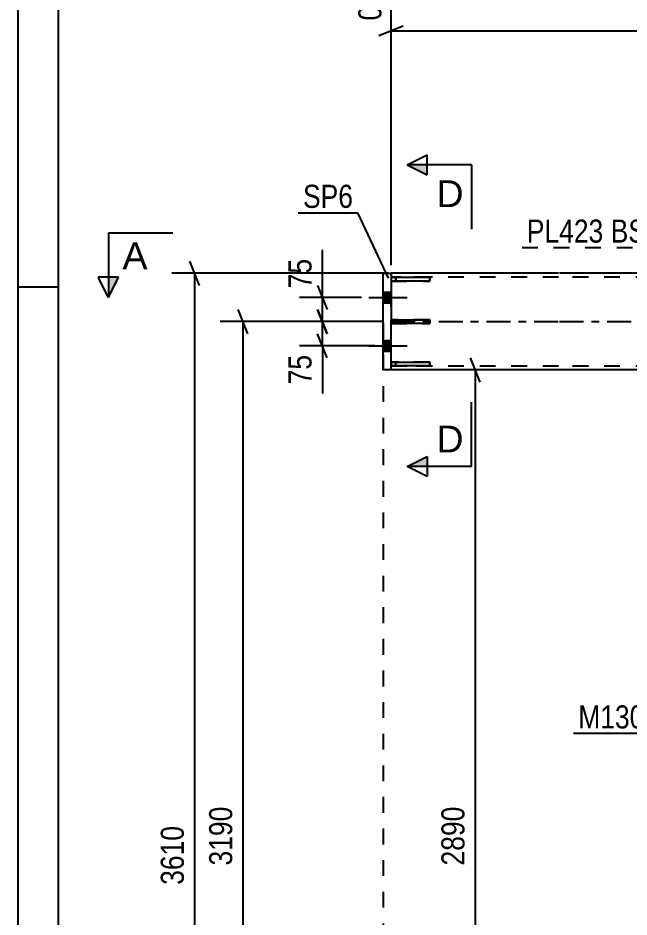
# Model space of a CAD drawing. Header units: millimetres. Extents: x -46 to 795, y -443 to 151.
# Drawn here: x -46.3 to 29.5, y -73.9 to 37.7 of the extents above; entities that cross this region are included whole.
import ezdxf

# ---------------------------------------------------------------- set-up
doc = ezdxf.new("R2010")
doc.units = ezdxf.units.MM
doc.linetypes.add('DXK_LINE_DOT2', pattern=[3.9198, 1.9599, -1.9599])
doc.linetypes.add('DXK_LINE_DOT3', pattern=[5.9187, 2.979, -0.9799, 0.9799, -0.9799])
doc.styles.add('Arial', font='ARIAL.TTF', dxfattribs={"height": 0.2})
doc.styles.add('Arial Narrow', font='ARIALN.TTF', dxfattribs={"height": 0.2})

# ---------------------------------------------------------------- blocks, each defined once
blk = doc.blocks.new('Unknown-761550593-1135')
at = {"color": 5, "linetype": 'Continuous'}
for p, q in [((-46.31, 151.28), (-46.31, -442.72)), ((-41.31, 146.28), (-41.31, -437.72)), ((-41.31, 4.28), (-46.31, 4.28))]:
    blk.add_line(p, q, dxfattribs=at)
blk = doc.blocks.new('Bolt-761550593-3148 - 3006')
at = {"linetype": 'Continuous'}
for points in [[(-1, 3.66), (-1, 2.34), (0, 2.34), (0, 3.66)], [(-1, 3.66), (-1, 2.34), (0, 2.34), (0, 3.66)], [(-1, -2.34), (-1, -3.66), (0, -3.66), (0, -2.34)], [(-1, -2.34), (-1, -3.66), (0, -3.66), (0, -2.34)]]:
    blk.add_hatch(color=1, dxfattribs=at).paths.add_polyline_path(points)
at = {"color": 1, "linetype": 'Continuous'}
for p, q in [((-1, 3.66), (0, 3.66)), ((-1, 3.66), (0, 3.66)), ((-2.76, 3), (2, 3)), ((-2.76, 3), (2, 3)), ((-1, 2.34), (0, 2.34)), ((-1, 2.34), (0, 2.34)), ((-2.76, -3), (2, -3)), ((-2.76, -3), (2, -3)), ((-1, -2.34), (0, -2.34)), ((-1, -2.34), (0, -2.34)), ((-1, -3.66), (0, -3.66)), ((-1, -3.66), (0, -3.66))]:
    blk.add_line(p, q, dxfattribs=at)
blk = doc.blocks.new('Part-761550593-3157 - 3006')
at = {"color": 2, "linetype": 'Continuous'}
for p, q in [((0, 0.24), (4.8, 0.24)), ((0, 0.24), (0, -0.24)), ((4.8, 0.24), (4.8, -0.24)), ((4.8, -0.24), (0, -0.24))]:
    blk.add_line(p, q, dxfattribs=at)
at = {"color": 7, "linetype": 'DXK_LINE_DOT2'}
blk.add_line((0.6, -0.24), (0.6, 0.24), dxfattribs=at)
blk = doc.blocks.new('Part-761550593-3158 - 3006')
at = {"color": 2, "linetype": 'Continuous'}
for p, q in [((0, 5.5), (4.8, 5.5)), ((0, 5.5), (0, 5.02)), ((4.8, 5.02), (0, 5.02)), ((4.8, 5.5), (4.8, 5.02))]:
    blk.add_line(p, q, dxfattribs=at)
at = {"color": 7, "linetype": 'DXK_LINE_DOT2'}
blk.add_line((0.6, 5.02), (0.6, 5.5), dxfattribs=at)
blk = doc.blocks.new('Part-761550593-3159 - 3006')
at = {"color": 2, "linetype": 'Continuous'}
for p, q in [((0, -5.5), (0, -5.02)), ((0, -5.02), (4.8, -5.02)), ((4.8, -5.5), (0, -5.5)), ((4.8, -5.02), (4.8, -5.5))]:
    blk.add_line(p, q, dxfattribs=at)
at = {"color": 7, "linetype": 'DXK_LINE_DOT2'}
blk.add_line((0.6, -5.5), (0.6, -5.02), dxfattribs=at)
blk = doc.blocks.new('Part-761550593-3196 - 3006')
at = {"color": 2, "linetype": 'Continuous'}
for p, q in [((20.8, 6), (0, 6)), ((608.54, 6), (20.9, 6)), ((20.8, -6), (0, -6)), ((36.9, -6), (20.9, -6))]:
    blk.add_line(p, q, dxfattribs=at)
at = {"color": 7, "linetype": 'DXK_LINE_DOT2'}
for p, q in [((0, -6), (0, 6)), ((20.8, 5.52), (0, 5.52)), ((608.54, 5.52), (20.9, 5.52)), ((20.8, -5.52), (0, -5.52)), ((608.54, -5.52), (20.9, -5.52))]:
    blk.add_line(p, q, dxfattribs=at)
at = {"color": 7, "linetype": 'DXK_LINE_DOT3'}
for p, q in [((0, 0), (20.8, 0)), ((20.9, 0), (608.54, 0))]:
    blk.add_line(p, q, dxfattribs=at)
blk = doc.blocks.new('Part-761550593-3198 - 3006')
at = {"color": 7, "linetype": 'DXK_LINE_DOT2'}
for p, q in [((4.8, 0.24), (0, 0.24)), ((0, 0.24), (0, -0.24)), ((0.6, -0.24), (0.6, 0.24)), ((4.8, -0.24), (4.8, 0.24)), ((0, -0.24), (4.8, -0.24))]:
    blk.add_line(p, q, dxfattribs=at)
blk = doc.blocks.new('Part-761550593-3199 - 3006')
at = {"color": 7, "linetype": 'DXK_LINE_DOT2'}
for p, q in [((4.8, 5.5), (0, 5.5)), ((0, 5.5), (0, 5.02)), ((0, 5.02), (4.8, 5.02)), ((0.6, 5.5), (0.6, 5.02)), ((4.8, 5.02), (4.8, 5.5))]:
    blk.add_line(p, q, dxfattribs=at)
blk = doc.blocks.new('Part-761550593-3200 - 3006')
at = {"color": 7, "linetype": 'DXK_LINE_DOT2'}
for p, q in [((4.8, -5.02), (0, -5.02)), ((0, -5.02), (0, -5.5)), ((0, -5.5), (4.8, -5.5)), ((0.6, -5.5), (0.6, -5.02)), ((4.8, -5.5), (4.8, -5.02))]:
    blk.add_line(p, q, dxfattribs=at)
blk = doc.blocks.new('Part-761550593-3318 - 3006')
at = {"color": 2, "linetype": 'Continuous'}
for p, q in [((-1, -6), (-1, 6)), ((-1, 6), (0, 6)), ((0, 6), (0, 5.5)), ((0, 5.02), (0, 0.24)), ((0, -5.02), (0, -0.24)), ((0, -6), (0, -5.5)), ((0, -6), (-1, -6))]:
    blk.add_line(p, q, dxfattribs=at)
at = {"color": 7, "linetype": 'DXK_LINE_DOT2'}
for p, q in [((0, 6), (0, -0.24)), ((0, 5.5), (0, 5.02)), ((0, -0.24), (0, 0.24)), ((0, -5.5), (0, -5.02))]:
    blk.add_line(p, q, dxfattribs=at)
blk = doc.blocks.new('Line-761550593-4761 - 3006')
at = {"color": 1, "linetype": 'DXK_LINE_DOT2'}
blk.add_line((-1, -0.16), (-1, -121.1), dxfattribs=at)
blk = doc.blocks.new('StraightDimension-761550593-4430 - 3006')
at = {"color": 7, "linetype": 'Continuous'}
for p, q in [((-17.77, -1.5), (-18.97, 1.5)), ((-1, 0), (-21.22, 0)), ((-18.37, -127.6), (-18.37, 0))]:
    blk.add_line(p, q, dxfattribs=at)
at = {"color": 0}
blk.add_wipeout([(-19.12, -59.54), (-23.32, -59.54), (-23.32, -68.06), (-19.12, -68.06)], dxfattribs=at)
at = {"color": 3, "style": 'Arial Narrow'}
blk.add_text('3190', height=2.863, rotation=90.0002, dxfattribs=at).set_placement((-19.72, -67.46))
blk = doc.blocks.new('StraightDimension-761550593-4411 - 3006')
at = {"color": 7, "linetype": 'Continuous'}
for p, q in [((-8.52, 3), (-8.52, 8.91)), ((-8.52, 3), (-8.52, 8.91)), ((-9.12, 4.5), (-7.92, 1.5)), ((-3.68, 3), (-11.37, 3)), ((-8.52, 0), (-8.52, 3)), ((-7.92, -1.5), (-9.12, 1.5)), ((-1, 0), (-11.37, 0))]:
    blk.add_line(p, q, dxfattribs=at)
at = {"color": 0}
blk.add_wipeout([(-9.27, 8.38), (-13.47, 8.38), (-13.47, 3.52), (-9.27, 3.52)], dxfattribs=at)
at = {"color": 3, "style": 'Arial Narrow'}
blk.add_text('75', height=2.863, rotation=90.0002, dxfattribs=at).set_placement((-9.87, 4.13))
blk = doc.blocks.new('StraightDimension-761550593-4211 - 3006')
at = {"color": 7, "linetype": 'Continuous'}
for p, q in [((-23.77, 4.5), (-24.97, 7.5)), ((-0.4, 6), (-27.22, 6)), ((-24.37, -138.4), (-24.37, 6))]:
    blk.add_line(p, q, dxfattribs=at)
at = {"color": 0}
blk.add_wipeout([(-25.12, -61.94), (-29.32, -61.94), (-29.32, -70.46), (-25.12, -70.46)], dxfattribs=at)
at = {"color": 3, "style": 'Arial Narrow'}
blk.add_text('3610', height=2.863, rotation=90.0002, dxfattribs=at).set_placement((-25.72, -69.86))
blk = doc.blocks.new('StraightDimension-761550593-4420 - 3006')
at = {"color": 7, "linetype": 'Continuous'}
for p, q in [((-9.12, 1.5), (-7.92, -1.5)), ((-1, 0), (-11.37, 0)), ((-8.52, -3), (-8.52, 0)), ((-7.92, -4.5), (-9.12, -1.5)), ((-2, -3), (-11.37, -3)), ((-8.52, -3), (-8.52, -8.91)), ((-8.52, -3), (-8.52, -8.91))]:
    blk.add_line(p, q, dxfattribs=at)
at = {"color": 0}
blk.add_wipeout([(-9.27, -3.53), (-13.47, -3.53), (-13.47, -8.38), (-9.27, -8.38)], dxfattribs=at)
at = {"color": 3, "style": 'Arial Narrow'}
blk.add_text('75', height=2.863, rotation=90.0002, dxfattribs=at).set_placement((-9.87, -7.78))
blk = doc.blocks.new('StraightDimension-761550593-4488 - 3006')
at = {"color": 7, "linetype": 'Continuous'}
for p, q in [((11.06, -7.5), (9.86, -4.5)), ((35.9, -6), (7.61, -6)), ((10.46, -121.6), (10.46, -6))]:
    blk.add_line(p, q, dxfattribs=at)
at = {"color": 0}
blk.add_wipeout([(9.71, -59.54), (5.51, -59.54), (5.51, -68.06), (9.71, -68.06)], dxfattribs=at)
at = {"color": 3, "style": 'Arial Narrow'}
blk.add_text('2890', height=2.863, rotation=90.0002, dxfattribs=at).set_placement((9.11, -67.46))
blk = doc.blocks.new('StraightDimension-761550593-11442 - 3006')
at = {"color": 7, "linetype": 'Continuous'}
for p, q in [((36.9, -5), (36.9, 44.66)), ((0, 7), (0, 39.18)), ((1.5, 36.65), (-1.5, 35.45)), ((0, 36.05), (36.9, 36.05)), ((35.4, 35.45), (38.4, 36.65))]:
    blk.add_line(p, q, dxfattribs=at)
at = {"color": 0, "linetype": 'Continuous'}
for points in [[(36.3, 45.26), (32.1, 45.26), (32.1, 36.75), (36.3, 36.75)], [(-0.6, 39.78), (-4.8, 39.78), (-4.8, 36.75), (-0.6, 36.75)]]:
    blk.add_wipeout(points, dxfattribs=at)
at = {"color": 3, "linetype": 'Continuous', "style": 'Arial Narrow'}
for s, height, p in [('1283', 2.863, (35.7, 37.35)), ('0', 2.86, (-1.2, 37.35))]:
    blk.add_text(s, height=height, rotation=90.0002, dxfattribs=at).set_placement(p)
blk = doc.blocks.new('Mark-761550593-3064 - 3006')
at = {"color": 30, "linetype": 'Continuous'}
for p in [(22.63, -51.06), (38.64, -54.49)]:
    blk.add_line(p, (33.88, -51.06), dxfattribs=at)
at = {"color": 0}
blk.add_wipeout([(33.28, -50.46), (33.28, -47.46), (23.23, -47.46), (23.23, -50.46)], dxfattribs=at)
blk.add_wipeout([(33.28, -50.46), (33.28, -47.46), (23.23, -47.46), (23.23, -50.46)], dxfattribs=at)
at = {"color": 3, "style": 'Arial Narrow'}
blk.add_text('M1304', height=2.863, dxfattribs=at).set_placement((23.23, -50.46))
blk = doc.blocks.new('Mark-761550593-3314 - 3006')
at = {"color": 30, "linetype": 'Continuous'}
for p in [(-11.53, 13.51), (-0.32, 5.39)]:
    blk.add_line(p, (-4.12, 13.51), dxfattribs=at)
at = {"color": 0}
blk.add_wipeout([(-4.72, 14.11), (-4.72, 17.11), (-10.93, 17.11), (-10.93, 14.11)], dxfattribs=at)
blk.add_wipeout([(-4.72, 14.11), (-4.72, 17.11), (-10.93, 17.11), (-10.93, 14.11)], dxfattribs=at)
at = {"color": 3, "style": 'Arial Narrow'}
blk.add_text('SP6', height=2.863, dxfattribs=at).set_placement((-10.93, 14.11))
blk = doc.blocks.new('SectionMark-761550593-4719 - 3006')
at = {"linetype": 'Continuous'}
blk.add_hatch(color=6, dxfattribs=at).paths.add_polyline_path([(-35.09, 5.5), (-33.84, 5.5), (-35.09, 3)])
at = {"color": 6, "linetype": 'Continuous'}
for p, q in [((-35.09, 11), (-27.09, 11)), ((-35.09, 11), (-35.09, 3)), ((-35.09, 3), (-36.34, 5.5)), ((-33.84, 5.5), (-36.34, 5.5)), ((-35.09, 3), (-33.84, 5.5))]:
    blk.add_line(p, q, dxfattribs=at)
at = {"color": 0, "linetype": 'Continuous'}
blk.add_wipeout([(-30.23, 6.5), (-30.23, 10), (-33.34, 10), (-33.34, 6.5)], dxfattribs=at)
at = {"color": 3, "linetype": 'Continuous', "style": 'Arial'}
blk.add_text('A', height=3.34, dxfattribs=at).set_placement((-33.34, 6.5))
blk = doc.blocks.new('MarkSet-761550593-4855 - 3006')
at = {"color": 30, "linetype": 'DXK_LINE_DOT2'}
for p in [(16.25, 9.2), (37.08, -8.4)]:
    blk.add_line(p, (32.24, 9.2), dxfattribs=at)
at = {"color": 0}
for points in [[(26.36, 9.8), (26.36, 12.8), (16.85, 12.8), (16.85, 9.8)], [(31.64, 9.8), (31.64, 12.8), (27.26, 12.8), (27.26, 9.8)]]:
    blk.add_wipeout(points, dxfattribs=at)
for points in [[(26.36, 9.8), (26.36, 12.8), (16.85, 12.8), (16.85, 9.8)], [(31.64, 9.8), (31.64, 12.8), (27.26, 12.8), (27.26, 9.8)]]:
    blk.add_wipeout(points, dxfattribs=at)
at = {"color": 3, "style": 'Arial Narrow'}
for s, p in [('PL423', (16.85, 9.8)), ('BS', (27.26, 9.8))]:
    blk.add_text(s, height=2.863, dxfattribs=at).set_placement(p)
blk = doc.blocks.new('SectionMark-761550593-15854 - 3006')
at = {"linetype": 'Continuous'}
for points in [[(4.5, 19.45), (4.5, 18.2), (2, 19.45)], [(4.5, -16.73), (4.5, -17.98), (2, -17.98)]]:
    blk.add_hatch(color=6, dxfattribs=at).paths.add_polyline_path(points)
at = {"color": 6, "linetype": 'Continuous'}
for p, q in [((2, 19.45), (4.5, 20.7)), ((4.5, 18.2), (4.5, 20.7)), ((10, 19.45), (2, 19.45)), ((2, 19.45), (4.5, 18.2)), ((10, 19.45), (10, 11.45)), ((10, -17.98), (10, -9.98)), ((2, -17.98), (4.5, -16.73)), ((4.5, -16.73), (4.5, -19.23)), ((10, -17.98), (2, -17.98)), ((4.5, -19.23), (2, -17.98))]:
    blk.add_line(p, q, dxfattribs=at)
at = {"color": 0, "linetype": 'Continuous'}
for points in [[(9, 14.2), (9, 17.7), (5.63, 17.7), (5.63, 14.2)], [(9, -16.23), (9, -12.73), (5.63, -12.73), (5.63, -16.23)]]:
    blk.add_wipeout(points, dxfattribs=at)
at = {"color": 3, "linetype": 'Continuous', "style": 'Arial'}
for p in [(5.63, 14.2), (5.63, -16.23)]:
    blk.add_text('D', height=3.34, dxfattribs=at).set_placement(p)

msp = doc.modelspace()

# ---------------------------------------------------------------- block references
for name in ['Unknown-761550593-1135', 'Part-761550593-3196 - 3006', 'Part-761550593-3318 - 3006', 'Part-761550593-3158 - 3006', 'Part-761550593-3199 - 3006', 'Bolt-761550593-3148 - 3006', 'Part-761550593-3157 - 3006', 'Part-761550593-3198 - 3006', 'Line-761550593-4761 - 3006', 'Part-761550593-3159 - 3006', 'Part-761550593-3200 - 3006']:
    msp.add_blockref(name, (0, 0))

# ---------------------------------------------------------------- next in the draw order: block references
for name in ['StraightDimension-761550593-4430 - 3006', 'StraightDimension-761550593-4488 - 3006']:
    msp.add_blockref(name, (0, 0))

# ---------------------------------------------------------------- next in the draw order: block references
for name in ['StraightDimension-761550593-4411 - 3006', 'Mark-761550593-3064 - 3006']:
    msp.add_blockref(name, (0, 0))

# ---------------------------------------------------------------- next in the draw order: block references
msp.add_blockref('StraightDimension-761550593-4211 - 3006', (0, 0))

# ---------------------------------------------------------------- next in the draw order: block references
msp.add_blockref('StraightDimension-761550593-4420 - 3006', (0, 0))

# ---------------------------------------------------------------- next in the draw order: block references
msp.add_blockref('StraightDimension-761550593-11442 - 3006', (0, 0))

# ---------------------------------------------------------------- next in the draw order: block references
msp.add_blockref('Mark-761550593-3314 - 3006', (0, 0))

# ---------------------------------------------------------------- next in the draw order: block references
msp.add_blockref('SectionMark-761550593-4719 - 3006', (0, 0))

# ---------------------------------------------------------------- next in the draw order: block references
for name in ['SectionMark-761550593-15854 - 3006', 'MarkSet-761550593-4855 - 3006']:
    msp.add_blockref(name, (0, 0))

doc.saveas('drawing.dxf')
